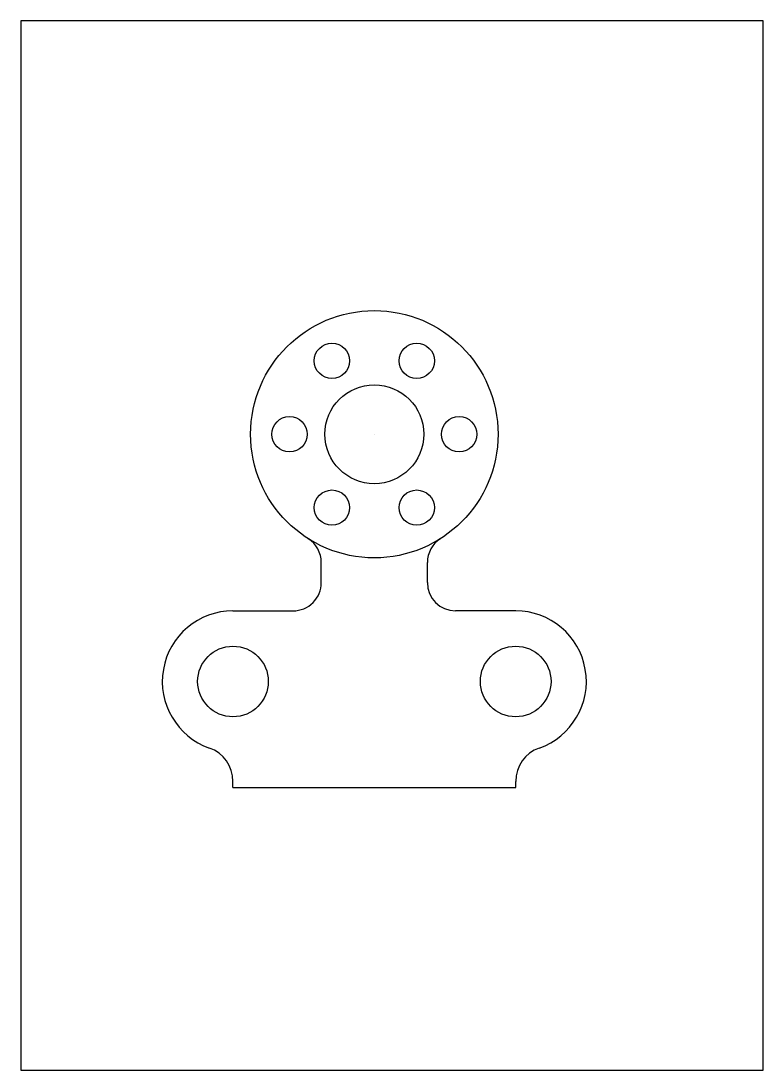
# Model space of a CAD drawing. Header units: millimetres. Extents: x 0 to 210, y 0 to 297.
import ezdxf

# ---------------------------------------------------------------- set-up
doc = ezdxf.new("R2010")
doc.units = ezdxf.units.MM
doc.header["$MEASUREMENT"] = 0

# ---------------------------------------------------------------- blocks, each defined once
blk = doc.blocks.new('*U2')
blk.add_circle((0, 0), 5)
blk = doc.blocks.new('*U3')
at = {"color": 0, "linetype": 'ByBlock', "lineweight": -2, "transparency": 16777216}
for p, rotation in [((88, 200.78), 120), ((112, 200.78), 59.99999999999999), ((76, 180), 180), ((88, 159.22), 239.9999999999999), ((112, 159.22), 299.9999999999999)]:
    blk.add_blockref('*U2', p, dxfattribs=dict(at, rotation=rotation))
blk.add_blockref('*U2', (124, 180), dxfattribs=at)

msp = doc.modelspace()

# ---------------------------------------------------------------- linework, layer by layer
for p, q in [((210, 297), (0, 297)), ((0, 297), (0, 0)), ((210, 0), (210, 297)), ((100, 180), (100, 180)), ((100, 180), (100, 180)), ((115, 138), (115, 143.67)), ((140, 130), (123, 130)), ((60, 80), (60, 81.72)), ((140, 80), (140, 81.72)), ((140, 80), (140, 81.72)), ((60, 80), (140, 80)), ((60, 80), (100, 80)), ((0, 0), (210, 0))]:
    msp.add_line(p, q)
msp.add_lwpolyline([(60, 130), (77, 130, 0.414214), (85, 138), (85, 143.67)], format="xyb")
for centre, radius in [((100, 180), 35), ((100, 180), 14), ((60, 110), 10), ((140, 110), 10)]:
    msp.add_circle(centre, radius)
for centre, radius, start, end in [((77, 143.67), 8, 0, 57.664), ((123, 143.67), 8, 122.336, 180), ((123, 138), 8, 180, 270), ((60, 110), 20, 90, 250.5288), ((140, 110), 20, 289.4712, 90), ((50, 81.72), 10, 0, 70.5288), ((150, 81.72), 10, 109.4712, 180)]:
    msp.add_arc(centre, radius, start, end)

# ---------------------------------------------------------------- block references
msp.add_blockref('*U3', (0, 0))

doc.saveas('drawing.dxf')
